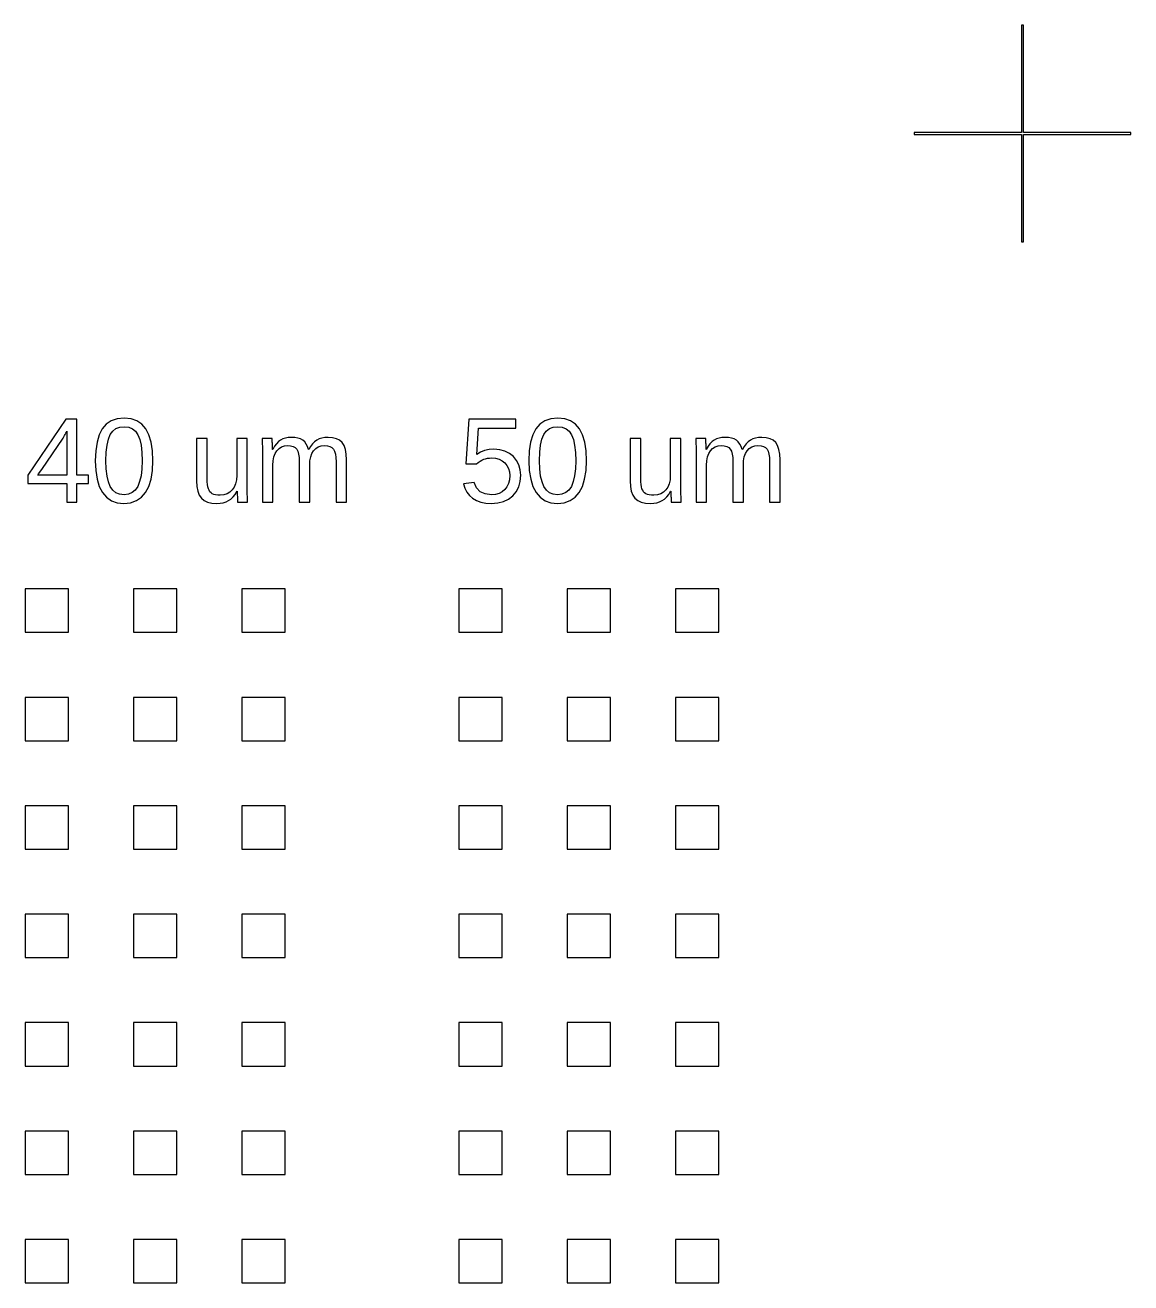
# Model space of a CAD drawing. Header units: metres. Extents: x -21500 to 21500, y -23900 to 23900.
# Drawn here: x 16400 to 21500, y 18100 to 23900 of the extents above; entities that cross this region are included whole.
import ezdxf

# ---------------------------------------------------------------- set-up
doc = ezdxf.new("R2010")
doc.units = ezdxf.units.M

msp = doc.modelspace()

# ---------------------------------------------------------------- linework, layer by layer
for p, q in [((21005, 23900), (20995, 23900)), ((20995, 23900), (20995, 23405)), ((21005, 23405), (21005, 23900)), ((20995, 23405), (20500, 23405)), ((20500, 23405), (20500, 23395)), ((20500, 23395), (20995, 23395)), ((20995, 23395), (20995, 22900)), ((21500, 23405), (21005, 23405)), ((21005, 23395), (21500, 23395)), ((21005, 22900), (21005, 23395)), ((21500, 23395), (21500, 23405)), ((20995, 22900), (21005, 22900)), ((16587.7, 22082.2), (16412.8, 21824.5)), ((16639, 22082.2), (16587.7, 22082.2)), ((16639, 21825.1), (16639, 22082.2)), ((16774, 22060.3), (16755.6, 22038.8)), ((16797.1, 22075.7), (16774, 22060.3)), ((16824.8, 22084.9), (16797.1, 22075.7)), ((16818.5, 22039.2), (16836.2, 22046)), ((16857.2, 22087.9), (16824.8, 22084.9)), ((16836.2, 22046), (16857.2, 22048.3)), ((16888.7, 22084.8), (16857.2, 22087.9)), ((16857.2, 22048.3), (16877.6, 22046)), ((16877.6, 22046), (16894.9, 22039)), ((16915.9, 22075.5), (16888.7, 22084.8)), ((16938.6, 22060), (16915.9, 22075.5)), ((16956.9, 22038.3), (16938.6, 22060)), ((18446.1, 22082.2), (18433.4, 21876.6)), ((18663.4, 22082.2), (18446.1, 22082.2)), ((18483.3, 21919.5), (18490.6, 22040.7)), ((18490.6, 22040.7), (18663.4, 22040.7)), ((18663.4, 22040.7), (18663.4, 22082.2)), ((18774, 22060.3), (18755.6, 22038.8)), ((18797.1, 22075.7), (18774, 22060.3)), ((18824.8, 22084.9), (18797.1, 22075.7)), ((18818.5, 22039.2), (18836.2, 22046)), ((18857.2, 22087.9), (18824.8, 22084.9)), ((18836.2, 22046), (18857.2, 22048.3)), ((18888.7, 22084.8), (18857.2, 22087.9)), ((18857.2, 22048.3), (18877.6, 22046)), ((18877.6, 22046), (18894.9, 22039)), ((18915.9, 22075.5), (18888.7, 22084.8)), ((18938.6, 22060), (18915.9, 22075.5)), ((18956.9, 22038.3), (18938.6, 22060)), ((16476.8, 21850.6), (16574.7, 21994.9)), ((16574.7, 21994.9), (16576.7, 21997.9)), ((16576.7, 21997.9), (16579.1, 22001.9)), ((16579.1, 22001.9), (16582, 22006.9)), ((16582, 22006.9), (16585.3, 22012.8)), ((16585.3, 22012.8), (16588.4, 22018.5)), ((16588.4, 22018.5), (16590.7, 22022.8)), ((16590.7, 22022.8), (16592.2, 22025.7)), ((16592.2, 22025.7), (16592.9, 22027.2)), ((16592.9, 22027.2), (16592.9, 21825.1)), ((16741.5, 22011.2), (16731.5, 21977.4)), ((16755.6, 22038.8), (16741.5, 22011.2)), ((16777.7, 21963.3), (16783.9, 21990.4)), ((16783.9, 21990.4), (16792.5, 22011.7)), ((16792.5, 22011.7), (16803.9, 22027.7)), ((16803.9, 22027.7), (16818.5, 22039.2)), ((16894.9, 22039), (16909.1, 22027.4)), ((16909.1, 22027.4), (16920.2, 22011.2)), ((16920.2, 22011.2), (16928.6, 21989.7)), ((16928.6, 21989.7), (16934.6, 21962.6)), ((16970.9, 22010.5), (16956.9, 22038.3)), ((16981, 21976.7), (16970.9, 22010.5)), ((17239.4, 21993.5), (17190.3, 21993.5)), ((17190.3, 21993.5), (17190.3, 21797.9)), ((17239.4, 21807.4), (17239.4, 21993.5)), ((17424.7, 21993.5), (17375.8, 21993.5)), ((17375.8, 21993.5), (17375.8, 21823.4)), ((17424.7, 21762.7), (17424.7, 21993.5)), ((17538.9, 21993.5), (17492.8, 21993.5)), ((17492.8, 21993.5), (17493.5, 21985.3)), ((17493.5, 21985.3), (17494, 21972.2)), ((17539.1, 21992.6), (17538.9, 21993.5)), ((17539.2, 21991), (17539.1, 21992.6)), ((17539.3, 21988.9), (17539.2, 21991)), ((17539.5, 21986.2), (17539.3, 21988.9)), ((17539.6, 21983.1), (17539.5, 21986.2)), ((17539.8, 21979.8), (17539.6, 21983.1)), ((17578, 21986.7), (17568.1, 21979.5)), ((17588.7, 21992.1), (17578, 21986.7)), ((17600.6, 21995.9), (17588.7, 21992.1)), ((17613.6, 21998.2), (17600.6, 21995.9)), ((17627.7, 21999), (17613.6, 21998.2)), ((17643.5, 21998.1), (17627.7, 21999)), ((17657.5, 21995.6), (17643.5, 21998.1)), ((17669.8, 21991.5), (17657.5, 21995.6)), ((17680.4, 21985.7), (17669.8, 21991.5)), ((17689.4, 21978), (17680.4, 21985.7)), ((17745, 21985.9), (17734.6, 21978.4)), ((17756.3, 21991.6), (17745, 21985.9)), ((17768.8, 21995.7), (17756.3, 21991.6)), ((17782.4, 21998.1), (17768.8, 21995.7)), ((17797.2, 21999), (17782.4, 21998.1)), ((17817.9, 21997.4), (17797.2, 21999)), ((17835.6, 21992.9), (17817.9, 21997.4)), ((17850.3, 21985.4), (17835.6, 21992.9)), ((17861.9, 21974.8), (17850.3, 21985.4)), ((18741.5, 22011.2), (18731.5, 21977.4)), ((18755.6, 22038.8), (18741.5, 22011.2)), ((18777.7, 21963.3), (18783.9, 21990.4)), ((18783.9, 21990.4), (18792.5, 22011.7)), ((18792.5, 22011.7), (18803.9, 22027.7)), ((18803.9, 22027.7), (18818.5, 22039.2)), ((18894.9, 22039), (18909.1, 22027.4)), ((18909.1, 22027.4), (18920.2, 22011.2)), ((18920.2, 22011.2), (18928.6, 21989.7)), ((18928.6, 21989.7), (18934.6, 21962.6)), ((18970.9, 22010.5), (18956.9, 22038.3)), ((18981, 21976.7), (18970.9, 22010.5)), ((19239.4, 21993.5), (19190.3, 21993.5)), ((19190.3, 21993.5), (19190.3, 21797.9)), ((19239.4, 21807.4), (19239.4, 21993.5)), ((19424.7, 21993.5), (19375.8, 21993.5)), ((19375.8, 21993.5), (19375.8, 21823.4)), ((19424.7, 21762.7), (19424.7, 21993.5)), ((19538.9, 21993.5), (19492.8, 21993.5)), ((19492.8, 21993.5), (19493.5, 21985.3)), ((19493.5, 21985.3), (19494, 21972.2)), ((19539.1, 21992.6), (19538.9, 21993.5)), ((19539.2, 21991), (19539.1, 21992.6)), ((19539.3, 21988.9), (19539.2, 21991)), ((19539.5, 21986.2), (19539.3, 21988.9)), ((19539.6, 21983.1), (19539.5, 21986.2)), ((19539.8, 21979.8), (19539.6, 21983.1)), ((19578, 21986.7), (19568.1, 21979.5)), ((19588.7, 21992.1), (19578, 21986.7)), ((19600.6, 21995.9), (19588.7, 21992.1)), ((19613.6, 21998.2), (19600.6, 21995.9)), ((19627.7, 21999), (19613.6, 21998.2)), ((19643.5, 21998.1), (19627.7, 21999)), ((19657.5, 21995.6), (19643.5, 21998.1)), ((19669.8, 21991.5), (19657.5, 21995.6)), ((19680.4, 21985.7), (19669.8, 21991.5)), ((19689.4, 21978), (19680.4, 21985.7)), ((19745, 21985.9), (19734.6, 21978.4)), ((19756.3, 21991.6), (19745, 21985.9)), ((19768.8, 21995.7), (19756.3, 21991.6)), ((19782.4, 21998.1), (19768.8, 21995.7)), ((19797.2, 21999), (19782.4, 21998.1)), ((19817.9, 21997.4), (19797.2, 21999)), ((19835.6, 21992.9), (19817.9, 21997.4)), ((19850.3, 21985.4), (19835.6, 21992.9)), ((19861.9, 21974.8), (19850.3, 21985.4)), ((16725.4, 21937.4), (16723.4, 21891.3)), ((16731.5, 21977.4), (16725.4, 21937.4)), ((16772.8, 21891.3), (16774, 21930.2)), ((16774, 21930.2), (16777.7, 21963.3)), ((16934.6, 21962.6), (16938.2, 21929.8)), ((16938.2, 21929.8), (16939.4, 21891.3)), ((16987, 21937), (16981, 21976.7)), ((16989, 21891.3), (16987, 21937)), ((17494, 21972.2), (17494.4, 21954)), ((17494.4, 21954), (17494.5, 21930.9)), ((17494.5, 21930.9), (17494.5, 21700)), ((17540, 21976.3), (17539.8, 21979.8)), ((17540.2, 21972.5), (17540, 21976.3)), ((17540.4, 21967.8), (17540.2, 21972.5)), ((17540.6, 21961.3), (17540.4, 21967.8)), ((17540.9, 21953.2), (17540.6, 21961.3)), ((17541.1, 21943.3), (17540.9, 21953.2)), ((17541.9, 21943.3), (17541.1, 21943.3)), ((17550.1, 21957.8), (17541.9, 21943.3)), ((17547.6, 21908.6), (17553.2, 21924.2)), ((17558.8, 21969.8), (17550.1, 21957.8)), ((17553.2, 21924.2), (17561.2, 21937.4)), ((17568.1, 21979.5), (17558.8, 21969.8)), ((17561.2, 21937.4), (17571.1, 21947.8)), ((17571.1, 21947.8), (17582.6, 21955.3)), ((17582.6, 21955.3), (17595.8, 21959.8)), ((17595.8, 21959.8), (17610.6, 21961.2)), ((17610.6, 21961.2), (17624.6, 21960.2)), ((17624.6, 21960.2), (17636.3, 21957.2)), ((17636.3, 21957.2), (17645.6, 21952.1)), ((17645.6, 21952.1), (17652.6, 21945)), ((17652.6, 21945), (17657.7, 21935.2)), ((17657.7, 21935.2), (17661.4, 21922.1)), ((17696.9, 21968.4), (17689.4, 21978)), ((17702.9, 21956.9), (17696.9, 21968.4)), ((17707.4, 21943.3), (17702.9, 21956.9)), ((17708.2, 21943.3), (17707.4, 21943.3)), ((17716.2, 21957.1), (17708.2, 21943.3)), ((17725, 21968.8), (17716.2, 21957.1)), ((17717, 21908.8), (17722.6, 21924.4)), ((17722.6, 21924.4), (17730.3, 21937.5)), ((17734.6, 21978.4), (17725, 21968.8)), ((17730.3, 21937.5), (17740.1, 21947.9)), ((17740.1, 21947.9), (17751.7, 21955.3)), ((17751.7, 21955.3), (17765, 21959.8)), ((17765, 21959.8), (17780.1, 21961.2)), ((17780.1, 21961.2), (17794.1, 21960.2)), ((17794.1, 21960.2), (17805.8, 21957.2)), ((17805.8, 21957.2), (17815.2, 21952.1)), ((17815.2, 21952.1), (17822.2, 21945)), ((17822.2, 21945), (17827.3, 21935.2)), ((17827.3, 21935.2), (17830.9, 21922.1)), ((17870.7, 21960.8), (17861.9, 21974.8)), ((17877.1, 21942.9), (17870.7, 21960.8)), ((17880.9, 21921.2), (17877.1, 21942.9)), ((18500.1, 21930.1), (18483.3, 21919.5)), ((18518.9, 21937.8), (18500.1, 21930.1)), ((18539.6, 21942.4), (18518.9, 21937.8)), ((18562.2, 21943.9), (18539.6, 21942.4)), ((18589, 21941.8), (18562.2, 21943.9)), ((18612.9, 21935.6), (18589, 21941.8)), ((18634, 21925.3), (18612.9, 21935.6)), ((18652.2, 21910.8), (18634, 21925.3)), ((18725.4, 21937.4), (18723.4, 21891.3)), ((18731.5, 21977.4), (18725.4, 21937.4)), ((18772.8, 21891.3), (18774, 21930.2)), ((18774, 21930.2), (18777.7, 21963.3)), ((18934.6, 21962.6), (18938.2, 21929.8)), ((18938.2, 21929.8), (18939.4, 21891.3)), ((18987, 21937), (18981, 21976.7)), ((18989, 21891.3), (18987, 21937)), ((19494, 21972.2), (19494.4, 21954)), ((19494.4, 21954), (19494.5, 21930.9)), ((19494.5, 21930.9), (19494.5, 21700)), ((19540, 21976.3), (19539.8, 21979.8)), ((19540.2, 21972.5), (19540, 21976.3)), ((19540.4, 21967.8), (19540.2, 21972.5)), ((19540.6, 21961.3), (19540.4, 21967.8)), ((19540.9, 21953.2), (19540.6, 21961.3)), ((19541.1, 21943.3), (19540.9, 21953.2)), ((19541.9, 21943.3), (19541.1, 21943.3)), ((19550.1, 21957.8), (19541.9, 21943.3)), ((19547.6, 21908.6), (19553.2, 21924.2)), ((19558.8, 21969.8), (19550.1, 21957.8)), ((19553.2, 21924.2), (19561.2, 21937.4)), ((19568.1, 21979.5), (19558.8, 21969.8)), ((19561.2, 21937.4), (19571.1, 21947.8)), ((19571.1, 21947.8), (19582.6, 21955.3)), ((19582.6, 21955.3), (19595.8, 21959.8)), ((19595.8, 21959.8), (19610.6, 21961.2)), ((19610.6, 21961.2), (19624.6, 21960.2)), ((19624.6, 21960.2), (19636.3, 21957.2)), ((19636.3, 21957.2), (19645.6, 21952.1)), ((19645.6, 21952.1), (19652.6, 21945)), ((19652.6, 21945), (19657.7, 21935.2)), ((19657.7, 21935.2), (19661.4, 21922.1)), ((19696.9, 21968.4), (19689.4, 21978)), ((19702.9, 21956.9), (19696.9, 21968.4)), ((19707.4, 21943.3), (19702.9, 21956.9)), ((19708.2, 21943.3), (19707.4, 21943.3)), ((19716.2, 21957.1), (19708.2, 21943.3)), ((19725, 21968.8), (19716.2, 21957.1)), ((19717, 21908.8), (19722.6, 21924.4)), ((19722.6, 21924.4), (19730.3, 21937.5)), ((19734.6, 21978.4), (19725, 21968.8)), ((19730.3, 21937.5), (19740.1, 21947.9)), ((19740.1, 21947.9), (19751.7, 21955.3)), ((19751.7, 21955.3), (19765, 21959.8)), ((19765, 21959.8), (19780.1, 21961.2)), ((19780.1, 21961.2), (19794.1, 21960.2)), ((19794.1, 21960.2), (19805.8, 21957.2)), ((19805.8, 21957.2), (19815.2, 21952.1)), ((19815.2, 21952.1), (19822.2, 21945)), ((19822.2, 21945), (19827.3, 21935.2)), ((19827.3, 21935.2), (19830.9, 21922.1)), ((19870.7, 21960.8), (19861.9, 21974.8)), ((19877.1, 21942.9), (19870.7, 21960.8)), ((19880.9, 21921.2), (19877.1, 21942.9)), ((16723.4, 21891.3), (16725.5, 21846)), ((16774.1, 21853.3), (16772.8, 21891.3)), ((16939.4, 21891.3), (16938.1, 21854)), ((16986.9, 21846.2), (16989, 21891.3)), ((17543, 21870.1), (17544.1, 21890.6)), ((17543, 21700), (17543, 21870.1)), ((17544.1, 21890.6), (17547.6, 21908.6)), ((17661.4, 21922.1), (17663.5, 21905.7)), ((17663.5, 21905.7), (17664.3, 21886.1)), ((17664.3, 21886.1), (17664.3, 21700)), ((17712.6, 21870.1), (17713.7, 21890.7)), ((17712.6, 21700), (17712.6, 21870.1)), ((17713.7, 21890.7), (17717, 21908.8)), ((17830.9, 21922.1), (17833.1, 21905.7)), ((17833.1, 21905.7), (17833.8, 21886.1)), ((17833.8, 21886.1), (17833.8, 21700)), ((17882.1, 21895.6), (17880.9, 21921.2)), ((17882.1, 21700), (17882.1, 21895.6)), ((18433.4, 21876.6), (18481.1, 21876.6)), ((18481.1, 21876.6), (18489.7, 21883.5)), ((18489.7, 21883.5), (18498.2, 21889.4)), ((18498.2, 21889.4), (18506.7, 21894.1)), ((18506.7, 21894.1), (18515.3, 21897.8)), ((18515.3, 21897.8), (18524, 21900.5)), ((18524, 21900.5), (18533.1, 21902.4)), ((18533.1, 21902.4), (18542.5, 21903.6)), ((18542.5, 21903.6), (18552.2, 21904)), ((18552.2, 21904), (18570.2, 21902.6)), ((18570.2, 21902.6), (18586.3, 21898.4)), ((18586.3, 21898.4), (18600.4, 21891.5)), ((18600.4, 21891.5), (18612.5, 21881.8)), ((18612.5, 21881.8), (18622.3, 21869.8)), ((18622.3, 21869.8), (18629.3, 21856.1)), ((18666.8, 21893), (18652.2, 21910.8)), ((18677.3, 21872.7), (18666.8, 21893)), ((18683.6, 21849.8), (18677.3, 21872.7)), ((18723.4, 21891.3), (18725.5, 21846)), ((18774.1, 21853.3), (18772.8, 21891.3)), ((18939.4, 21891.3), (18938.1, 21854)), ((18986.9, 21846.2), (18989, 21891.3)), ((19543, 21870.1), (19544.1, 21890.6)), ((19543, 21700), (19543, 21870.1)), ((19544.1, 21890.6), (19547.6, 21908.6)), ((19661.4, 21922.1), (19663.5, 21905.7)), ((19663.5, 21905.7), (19664.3, 21886.1)), ((19664.3, 21886.1), (19664.3, 21700)), ((19712.6, 21870.1), (19713.7, 21890.7)), ((19712.6, 21700), (19712.6, 21870.1)), ((19713.7, 21890.7), (19717, 21908.8)), ((19830.9, 21922.1), (19833.1, 21905.7)), ((19833.1, 21905.7), (19833.8, 21886.1)), ((19833.8, 21886.1), (19833.8, 21700)), ((19882.1, 21895.6), (19880.9, 21921.2)), ((19882.1, 21700), (19882.1, 21895.6)), ((16412.8, 21824.5), (16412.8, 21786.5)), ((16457.8, 21825.1), (16462.1, 21830.5)), ((16592.9, 21825.1), (16457.8, 21825.1)), ((16462.1, 21830.5), (16476.8, 21850.6)), ((16692.7, 21825.1), (16639, 21825.1)), ((16692.7, 21786.5), (16692.7, 21825.1)), ((16725.5, 21846), (16731.7, 21806.5)), ((16777.8, 21820.8), (16774.1, 21853.3)), ((16784, 21793.7), (16777.8, 21820.8)), ((16934.4, 21821.8), (16928.1, 21794.8)), ((16938.1, 21854), (16934.4, 21821.8)), ((16980.6, 21806.8), (16986.9, 21846.2)), ((17375.8, 21823.4), (17374.6, 21803.2)), ((18629.3, 21856.1), (18633.5, 21840.6)), ((18633.5, 21840.6), (18634.9, 21823.4)), ((18634.9, 21823.4), (18633.5, 21803.8)), ((18683.4, 21795.9), (18685.7, 21824.5)), ((18685.7, 21824.5), (18683.6, 21849.8)), ((18725.5, 21846), (18731.7, 21806.5)), ((18777.8, 21820.8), (18774.1, 21853.3)), ((18784, 21793.7), (18777.8, 21820.8)), ((18934.4, 21821.8), (18928.1, 21794.8)), ((18938.1, 21854), (18934.4, 21821.8)), ((18980.6, 21806.8), (18986.9, 21846.2)), ((19375.8, 21823.4), (19374.6, 21803.2)), ((16412.8, 21786.5), (16592.9, 21786.5)), ((16592.9, 21786.5), (16592.9, 21700)), ((16639, 21786.5), (16692.7, 21786.5)), ((16639, 21700), (16639, 21786.5)), ((16731.7, 21806.5), (16742.1, 21772.7)), ((16742.1, 21772.7), (16756.5, 21744.8)), ((16792.7, 21772.2), (16784, 21793.7)), ((16804.2, 21755.7), (16792.7, 21772.2)), ((16818.6, 21743.9), (16804.2, 21755.7)), ((16907.8, 21756.1), (16893.5, 21744.1)), ((16919.3, 21773), (16907.8, 21756.1)), ((16928.1, 21794.8), (16919.3, 21773)), ((16955.2, 21745), (16970, 21773.1)), ((16970, 21773.1), (16980.6, 21806.8)), ((17190.3, 21797.9), (17191.7, 21772.2)), ((17191.7, 21772.2), (17195.9, 21750.4)), ((17195.9, 21750.4), (17202.9, 21732.5)), ((17239.7, 21793.7), (17239.4, 21807.4)), ((17240.8, 21781.7), (17239.7, 21793.7)), ((17242.6, 21771.2), (17240.8, 21781.7)), ((17245.1, 21762.4), (17242.6, 21771.2)), ((17248.3, 21755), (17245.1, 21762.4)), ((17252.5, 21748.6), (17248.3, 21755)), ((17355.5, 21756.4), (17344.4, 21745.9)), ((17364.4, 21769.7), (17355.5, 21756.4)), ((17370.7, 21785.3), (17364.4, 21769.7)), ((17368.5, 21736.1), (17377.2, 21750.2)), ((17374.6, 21803.2), (17370.7, 21785.3)), ((17377.2, 21750.2), (17378, 21750.2)), ((17378, 21750.2), (17378.3, 21740.3)), ((17424.8, 21739.5), (17424.7, 21762.7)), ((18471.6, 21791.2), (18422.2, 21785.5)), ((18422.2, 21785.5), (18428.1, 21764.6)), ((18428.1, 21764.6), (18437, 21746.5)), ((18482.4, 21766.3), (18471.6, 21791.2)), ((18499.2, 21748.6), (18482.4, 21766.3)), ((18612.7, 21758.2), (18600.5, 21747.8)), ((18622.4, 21771.2), (18612.7, 21758.2)), ((18629.4, 21786.4), (18622.4, 21771.2)), ((18633.5, 21803.8), (18629.4, 21786.4)), ((18665.4, 21748.3), (18676.7, 21770.5)), ((18676.7, 21770.5), (18683.4, 21795.9)), ((18731.7, 21806.5), (18742.1, 21772.7)), ((18742.1, 21772.7), (18756.5, 21744.8)), ((18792.7, 21772.2), (18784, 21793.7)), ((18804.2, 21755.7), (18792.7, 21772.2)), ((18818.6, 21743.9), (18804.2, 21755.7)), ((18907.8, 21756.1), (18893.5, 21744.1)), ((18919.3, 21773), (18907.8, 21756.1)), ((18928.1, 21794.8), (18919.3, 21773)), ((18955.2, 21745), (18970, 21773.1)), ((18970, 21773.1), (18980.6, 21806.8)), ((19190.3, 21797.9), (19191.7, 21772.2)), ((19191.7, 21772.2), (19195.9, 21750.4)), ((19195.9, 21750.4), (19202.9, 21732.5)), ((19239.7, 21793.7), (19239.4, 21807.4)), ((19240.8, 21781.7), (19239.7, 21793.7)), ((19242.6, 21771.2), (19240.8, 21781.7)), ((19245.1, 21762.4), (19242.6, 21771.2)), ((19248.3, 21755), (19245.1, 21762.4)), ((19252.5, 21748.6), (19248.3, 21755)), ((19355.5, 21756.4), (19344.4, 21745.9)), ((19364.4, 21769.7), (19355.5, 21756.4)), ((19370.7, 21785.3), (19364.4, 21769.7)), ((19368.5, 21736.1), (19377.2, 21750.2)), ((19374.6, 21803.2), (19370.7, 21785.3)), ((19377.2, 21750.2), (19378, 21750.2)), ((19378, 21750.2), (19378.3, 21740.3)), ((19424.8, 21739.5), (19424.7, 21762.7)), ((16592.9, 21700), (16639, 21700)), ((16756.5, 21744.8), (16775.1, 21722.8)), ((16775.1, 21722.8), (16797.8, 21707.1)), ((16797.8, 21707.1), (16824.6, 21697.7)), ((16835.9, 21736.8), (16818.6, 21743.9)), ((16824.6, 21697.7), (16855.5, 21694.6)), ((16856.1, 21734.5), (16835.9, 21736.8)), ((16855.5, 21694.6), (16886.5, 21697.7)), ((16876.2, 21736.9), (16856.1, 21734.5)), ((16893.5, 21744.1), (16876.2, 21736.9)), ((16886.5, 21697.7), (16913.4, 21707.2)), ((16913.4, 21707.2), (16936.3, 21723)), ((16936.3, 21723), (16955.2, 21745)), ((17202.9, 21732.5), (17212.7, 21718.6)), ((17212.7, 21718.6), (17225.5, 21708.1)), ((17225.5, 21708.1), (17241.5, 21700.6)), ((17241.5, 21700.6), (17260.8, 21696.1)), ((17257.4, 21743.4), (17252.5, 21748.6)), ((17263.3, 21739.3), (17257.4, 21743.4)), ((17260.8, 21696.1), (17283.3, 21694.6)), ((17270.2, 21736.2), (17263.3, 21739.3)), ((17278.6, 21734), (17270.2, 21736.2)), ((17288.5, 21732.7), (17278.6, 21734)), ((17283.3, 21694.6), (17299.1, 21695.4)), ((17299.9, 21732.3), (17288.5, 21732.7)), ((17299.1, 21695.4), (17313.5, 21697.7)), ((17316.6, 21733.8), (17299.9, 21732.3)), ((17313.5, 21697.7), (17326.5, 21701.7)), ((17331.4, 21738.3), (17316.6, 21733.8)), ((17326.5, 21701.7), (17338.3, 21707.2)), ((17344.4, 21745.9), (17331.4, 21738.3)), ((17338.3, 21707.2), (17349, 21714.6)), ((17349, 21714.6), (17359, 21724.2)), ((17359, 21724.2), (17368.5, 21736.1)), ((17378.3, 21740.3), (17378.5, 21732.2)), ((17378.5, 21732.2), (17378.7, 21725.7)), ((17378.7, 21725.7), (17379, 21721)), ((17379, 21721), (17379.1, 21717.3)), ((17379.1, 21717.3), (17379.3, 21713.7)), ((17379.3, 21713.7), (17379.5, 21710.4)), ((17379.5, 21710.4), (17379.6, 21707.3)), ((17379.6, 21707.3), (17379.8, 21704.6)), ((17379.8, 21704.6), (17379.9, 21702.5)), ((17379.9, 21702.5), (17380, 21701)), ((17380, 21701), (17380.2, 21700)), ((17380.2, 21700), (17426.3, 21700)), ((17425.1, 21721.4), (17424.8, 21739.5)), ((17425.6, 21708.2), (17425.1, 21721.4)), ((17426.3, 21700), (17425.6, 21708.2)), ((17494.5, 21700), (17543, 21700)), ((17664.3, 21700), (17712.6, 21700)), ((17833.8, 21700), (17882.1, 21700)), ((18437, 21746.5), (18448.8, 21730.9)), ((18448.8, 21730.9), (18463.8, 21717.9)), ((18463.8, 21717.9), (18481.5, 21707.7)), ((18481.5, 21707.7), (18501.7, 21700.4)), ((18522.1, 21738), (18499.2, 21748.6)), ((18501.7, 21700.4), (18524.6, 21696)), ((18551.1, 21734.5), (18522.1, 21738)), ((18524.6, 21696), (18550, 21694.6)), ((18550, 21694.6), (18580.2, 21696.7)), ((18569.7, 21735.9), (18551.1, 21734.5)), ((18586.2, 21740.4), (18569.7, 21735.9)), ((18580.2, 21696.7), (18606.8, 21703.3)), ((18600.5, 21747.8), (18586.2, 21740.4)), ((18606.8, 21703.3), (18630, 21714.1)), ((18630, 21714.1), (18649.7, 21729.3)), ((18649.7, 21729.3), (18665.4, 21748.3)), ((18756.5, 21744.8), (18775.1, 21722.8)), ((18775.1, 21722.8), (18797.8, 21707.1)), ((18797.8, 21707.1), (18824.6, 21697.7)), ((18835.9, 21736.8), (18818.6, 21743.9)), ((18824.6, 21697.7), (18855.5, 21694.6)), ((18856.1, 21734.5), (18835.9, 21736.8)), ((18855.5, 21694.6), (18886.5, 21697.7)), ((18876.2, 21736.9), (18856.1, 21734.5)), ((18893.5, 21744.1), (18876.2, 21736.9)), ((18886.5, 21697.7), (18913.4, 21707.2)), ((18913.4, 21707.2), (18936.3, 21723)), ((18936.3, 21723), (18955.2, 21745)), ((19202.9, 21732.5), (19212.7, 21718.6)), ((19212.7, 21718.6), (19225.5, 21708.1)), ((19225.5, 21708.1), (19241.5, 21700.6)), ((19241.5, 21700.6), (19260.8, 21696.1)), ((19257.4, 21743.4), (19252.5, 21748.6)), ((19263.3, 21739.3), (19257.4, 21743.4)), ((19260.8, 21696.1), (19283.3, 21694.6)), ((19270.2, 21736.2), (19263.3, 21739.3)), ((19278.6, 21734), (19270.2, 21736.2)), ((19288.5, 21732.7), (19278.6, 21734)), ((19283.3, 21694.6), (19299.1, 21695.4)), ((19299.9, 21732.3), (19288.5, 21732.7)), ((19299.1, 21695.4), (19313.5, 21697.7)), ((19316.6, 21733.8), (19299.9, 21732.3)), ((19313.5, 21697.7), (19326.5, 21701.7)), ((19331.4, 21738.3), (19316.6, 21733.8)), ((19326.5, 21701.7), (19338.3, 21707.2)), ((19344.4, 21745.9), (19331.4, 21738.3)), ((19338.3, 21707.2), (19349, 21714.6)), ((19349, 21714.6), (19359, 21724.2)), ((19359, 21724.2), (19368.5, 21736.1)), ((19378.3, 21740.3), (19378.5, 21732.2)), ((19378.5, 21732.2), (19378.7, 21725.7)), ((19378.7, 21725.7), (19379, 21721)), ((19379, 21721), (19379.1, 21717.3)), ((19379.1, 21717.3), (19379.3, 21713.7)), ((19379.3, 21713.7), (19379.5, 21710.4)), ((19379.5, 21710.4), (19379.6, 21707.3)), ((19379.6, 21707.3), (19379.8, 21704.6)), ((19379.8, 21704.6), (19379.9, 21702.5)), ((19379.9, 21702.5), (19380, 21701)), ((19380, 21701), (19380.2, 21700)), ((19380.2, 21700), (19426.3, 21700)), ((19425.1, 21721.4), (19424.8, 21739.5)), ((19425.6, 21708.2), (19425.1, 21721.4)), ((19426.3, 21700), (19425.6, 21708.2)), ((19494.5, 21700), (19543, 21700)), ((19664.3, 21700), (19712.6, 21700)), ((19833.8, 21700), (19882.1, 21700)), ((16600, 21300), (16400, 21300)), ((16400, 21300), (16400, 21100)), ((16600, 21100), (16600, 21300)), ((17100, 21300), (16900, 21300)), ((16900, 21300), (16900, 21100)), ((17100, 21100), (17100, 21300)), ((17600, 21300), (17400, 21300)), ((17400, 21300), (17400, 21100)), ((17600, 21100), (17600, 21300)), ((18600, 21300), (18400, 21300)), ((18400, 21300), (18400, 21100)), ((18600, 21100), (18600, 21300)), ((19100, 21300), (18900, 21300)), ((18900, 21300), (18900, 21100)), ((19100, 21100), (19100, 21300)), ((19600, 21300), (19400, 21300)), ((19400, 21300), (19400, 21100)), ((19600, 21100), (19600, 21300)), ((16400, 21100), (16600, 21100)), ((16900, 21100), (17100, 21100)), ((17400, 21100), (17600, 21100)), ((18400, 21100), (18600, 21100)), ((18900, 21100), (19100, 21100)), ((19400, 21100), (19600, 21100)), ((16600, 20800), (16400, 20800)), ((16400, 20800), (16400, 20600)), ((16600, 20600), (16600, 20800)), ((17100, 20800), (16900, 20800)), ((16900, 20800), (16900, 20600)), ((17100, 20600), (17100, 20800)), ((17600, 20800), (17400, 20800)), ((17400, 20800), (17400, 20600)), ((17600, 20600), (17600, 20800)), ((18600, 20800), (18400, 20800)), ((18400, 20800), (18400, 20600)), ((18600, 20600), (18600, 20800)), ((19100, 20800), (18900, 20800)), ((18900, 20800), (18900, 20600)), ((19100, 20600), (19100, 20800)), ((19600, 20800), (19400, 20800)), ((19400, 20800), (19400, 20600)), ((19600, 20600), (19600, 20800)), ((16400, 20600), (16600, 20600)), ((16900, 20600), (17100, 20600)), ((17400, 20600), (17600, 20600)), ((18400, 20600), (18600, 20600)), ((18900, 20600), (19100, 20600)), ((19400, 20600), (19600, 20600)), ((16600, 20300), (16400, 20300)), ((16400, 20300), (16400, 20100)), ((16600, 20100), (16600, 20300)), ((17100, 20300), (16900, 20300)), ((16900, 20300), (16900, 20100)), ((17100, 20100), (17100, 20300)), ((17600, 20300), (17400, 20300)), ((17400, 20300), (17400, 20100)), ((17600, 20100), (17600, 20300)), ((18600, 20300), (18400, 20300)), ((18400, 20300), (18400, 20100)), ((18600, 20100), (18600, 20300)), ((19100, 20300), (18900, 20300)), ((18900, 20300), (18900, 20100)), ((19100, 20100), (19100, 20300)), ((19600, 20300), (19400, 20300)), ((19400, 20300), (19400, 20100)), ((19600, 20100), (19600, 20300)), ((16400, 20100), (16600, 20100)), ((16900, 20100), (17100, 20100)), ((17400, 20100), (17600, 20100)), ((18400, 20100), (18600, 20100)), ((18900, 20100), (19100, 20100)), ((19400, 20100), (19600, 20100)), ((16600, 19800), (16400, 19800)), ((16400, 19800), (16400, 19600)), ((16600, 19600), (16600, 19800)), ((17100, 19800), (16900, 19800)), ((16900, 19800), (16900, 19600)), ((17100, 19600), (17100, 19800)), ((17600, 19800), (17400, 19800)), ((17400, 19800), (17400, 19600)), ((17600, 19600), (17600, 19800)), ((18600, 19800), (18400, 19800)), ((18400, 19800), (18400, 19600)), ((18600, 19600), (18600, 19800)), ((19100, 19800), (18900, 19800)), ((18900, 19800), (18900, 19600)), ((19100, 19600), (19100, 19800)), ((19600, 19800), (19400, 19800)), ((19400, 19800), (19400, 19600)), ((19600, 19600), (19600, 19800)), ((16400, 19600), (16600, 19600)), ((16900, 19600), (17100, 19600)), ((17400, 19600), (17600, 19600)), ((18400, 19600), (18600, 19600)), ((18900, 19600), (19100, 19600)), ((19400, 19600), (19600, 19600)), ((16600, 19300), (16400, 19300)), ((16400, 19300), (16400, 19100)), ((16600, 19100), (16600, 19300)), ((17100, 19300), (16900, 19300)), ((16900, 19300), (16900, 19100)), ((17100, 19100), (17100, 19300)), ((17600, 19300), (17400, 19300)), ((17400, 19300), (17400, 19100)), ((17600, 19100), (17600, 19300)), ((18600, 19300), (18400, 19300)), ((18400, 19300), (18400, 19100)), ((18600, 19100), (18600, 19300)), ((19100, 19300), (18900, 19300)), ((18900, 19300), (18900, 19100)), ((19100, 19100), (19100, 19300)), ((19600, 19300), (19400, 19300)), ((19400, 19300), (19400, 19100)), ((19600, 19100), (19600, 19300)), ((16400, 19100), (16600, 19100)), ((16900, 19100), (17100, 19100)), ((17400, 19100), (17600, 19100)), ((18400, 19100), (18600, 19100)), ((18900, 19100), (19100, 19100)), ((19400, 19100), (19600, 19100)), ((16600, 18800), (16400, 18800)), ((16400, 18800), (16400, 18600)), ((16600, 18600), (16600, 18800)), ((17100, 18800), (16900, 18800)), ((16900, 18800), (16900, 18600)), ((17100, 18600), (17100, 18800)), ((17600, 18800), (17400, 18800)), ((17400, 18800), (17400, 18600)), ((17600, 18600), (17600, 18800)), ((18600, 18800), (18400, 18800)), ((18400, 18800), (18400, 18600)), ((18600, 18600), (18600, 18800)), ((19100, 18800), (18900, 18800)), ((18900, 18800), (18900, 18600)), ((19100, 18600), (19100, 18800)), ((19600, 18800), (19400, 18800)), ((19400, 18800), (19400, 18600)), ((19600, 18600), (19600, 18800)), ((16400, 18600), (16600, 18600)), ((16900, 18600), (17100, 18600)), ((17400, 18600), (17600, 18600)), ((18400, 18600), (18600, 18600)), ((18900, 18600), (19100, 18600)), ((19400, 18600), (19600, 18600)), ((16600, 18300), (16400, 18300)), ((16400, 18300), (16400, 18100)), ((16600, 18100), (16600, 18300)), ((17100, 18300), (16900, 18300)), ((16900, 18300), (16900, 18100)), ((17100, 18100), (17100, 18300)), ((17600, 18300), (17400, 18300)), ((17400, 18300), (17400, 18100)), ((17600, 18100), (17600, 18300)), ((18600, 18300), (18400, 18300)), ((18400, 18300), (18400, 18100)), ((18600, 18100), (18600, 18300)), ((19100, 18300), (18900, 18300)), ((18900, 18300), (18900, 18100)), ((19100, 18100), (19100, 18300)), ((19600, 18300), (19400, 18300)), ((19400, 18300), (19400, 18100)), ((19600, 18100), (19600, 18300)), ((16400, 18100), (16600, 18100)), ((16900, 18100), (17100, 18100)), ((17400, 18100), (17600, 18100)), ((18400, 18100), (18600, 18100)), ((18900, 18100), (19100, 18100)), ((19400, 18100), (19600, 18100))]:
    msp.add_line(p, q)

doc.saveas('drawing.dxf')
